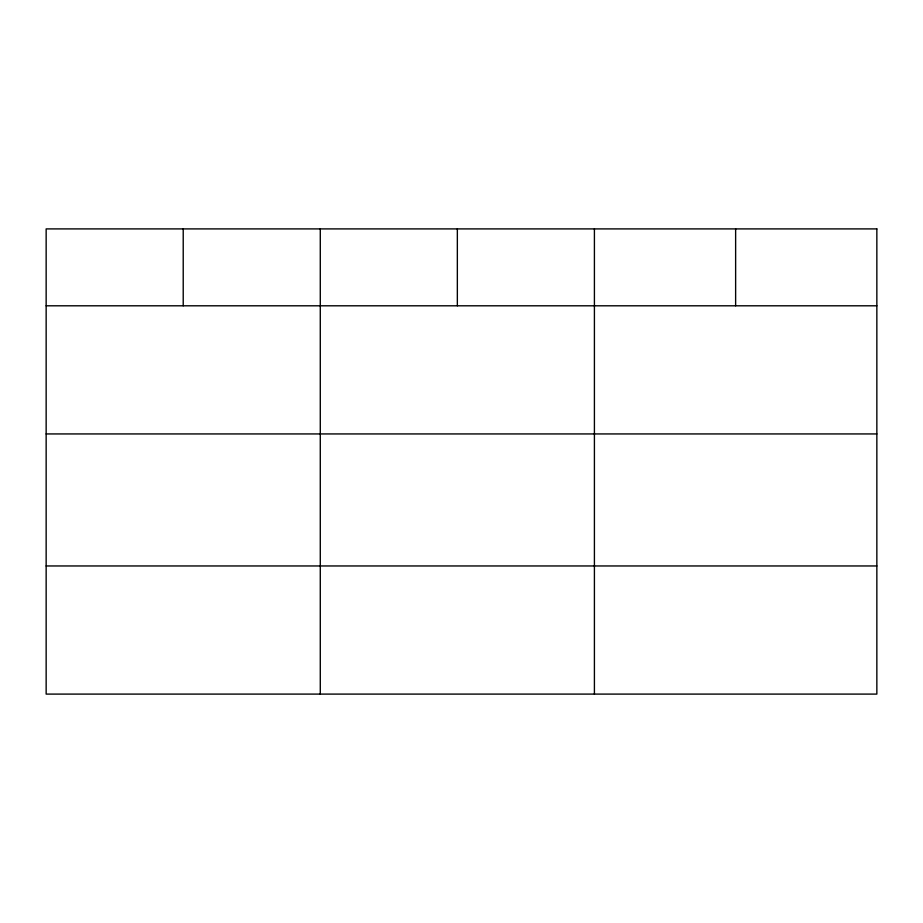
<?xml version="1.0" encoding="UTF-8"?>
<svg xmlns="http://www.w3.org/2000/svg" width="923" height="923" viewBox="0 0 923 923"><rect width="100%" height="100%" fill="white"/><g stroke="black" fill="none" stroke-linecap="round" stroke-linejoin="round"><path stroke-width="1.38" d="M46.15 305.801L876.85 305.801M46.15 433.937L876.85 433.937M46.15 565.961L876.85 565.961M735.631 228.904L735.631 305.801M594.412 228.904L594.412 694.096M457.346 228.904L457.346 305.801M320.281 228.904L320.281 694.096M183.216 228.904L183.216 305.801M876.85 228.904L46.15 228.904L46.15 694.096L876.85 694.096L876.85 228.904"/></g></svg>
